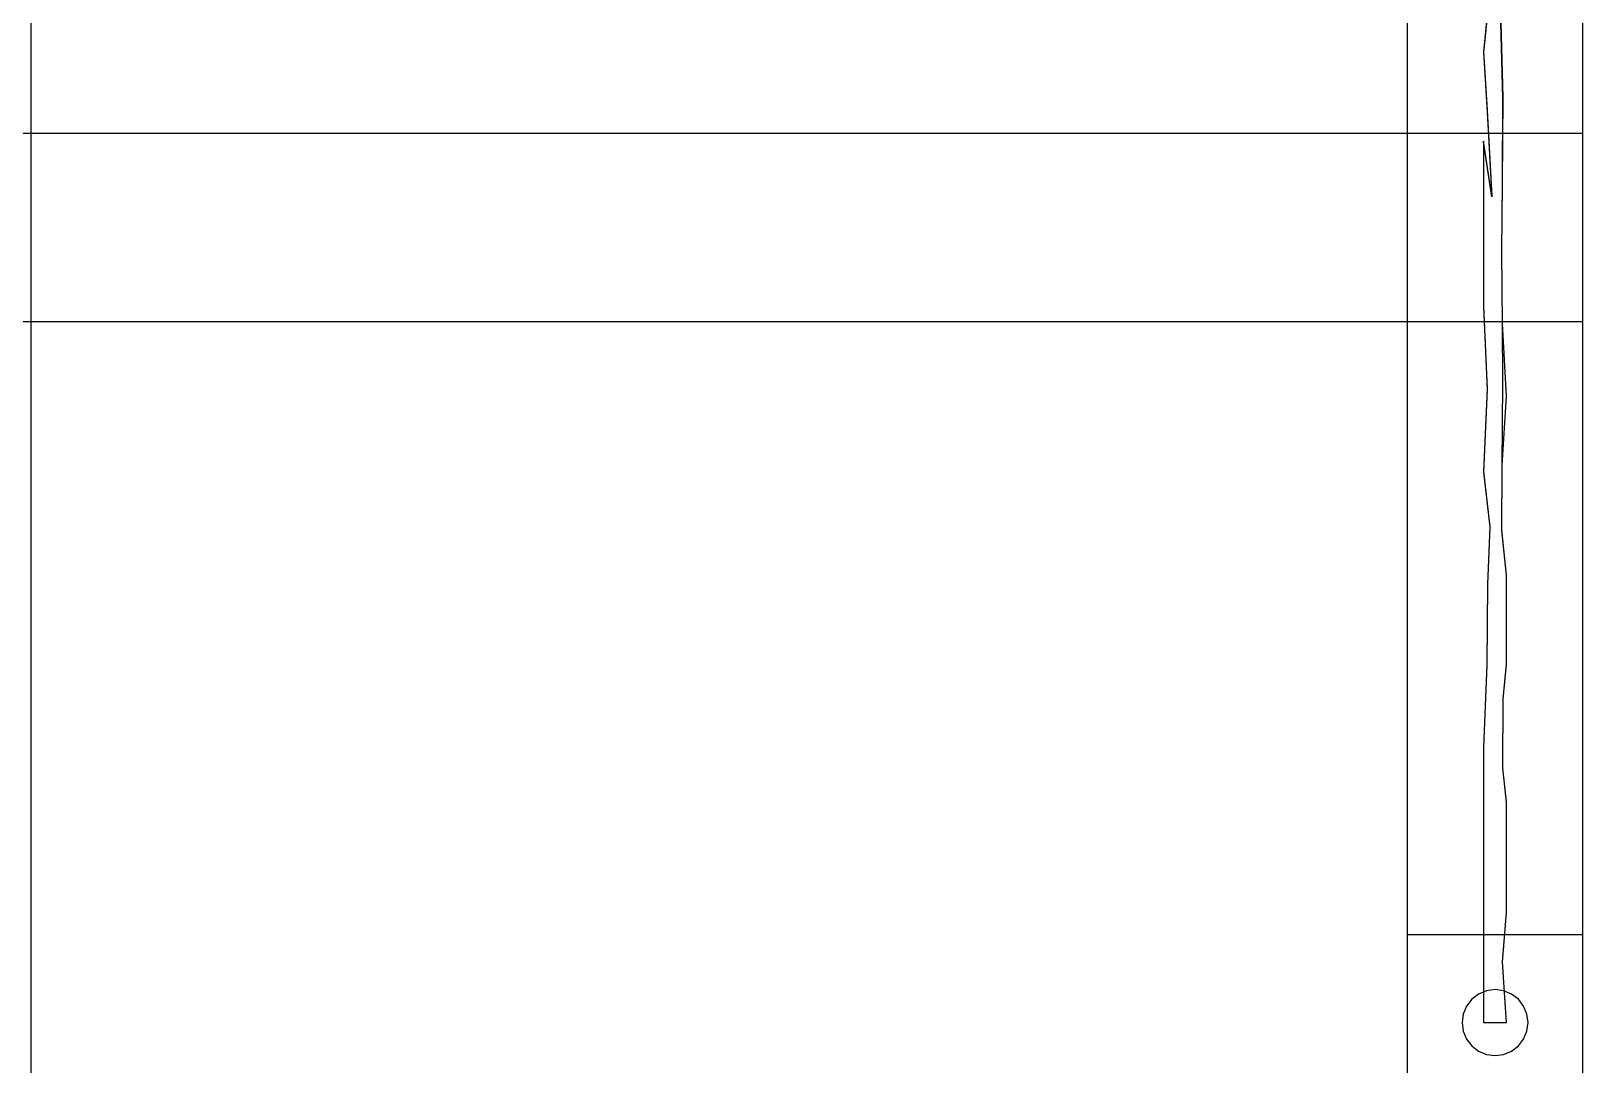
# Model space of a CAD drawing. Header units: millimetres. Extents: x -28.2 to 24.3, y -24.8 to 12.4.
# Drawn here: x 0.0624 to 0.5108, y -2.9895 to -2.6909 of the extents above; entities that cross this region are included whole.
import ezdxf

# ---------------------------------------------------------------- set-up
doc = ezdxf.new("R2010")
doc.units = ezdxf.units.MM
doc.layers.add('BUILDINGELEMENTPROXY', color=8, linetype='Continuous')

msp = doc.modelspace()

# ---------------------------------------------------------------- linework, layer by layer
at = {"layer": 'BUILDINGELEMENTPROXY'}
for p, q in [((0.45998, -1.05629, 4.56187), (0.45998, -3.05045, 3.30061)), ((0.51078, -3.05045, 3.30061), (0.51078, -1.05629, 4.56187)), ((0.06238, -3.03005, 2.16248), (0.06238, -1.30585, 3.253)), ((0.51078, -2.7748, 2.60641), (0.51078, -2.4448, 2.60641)), ((0.48767, -2.71027, 2.76498), (0.48684, -2.67973, 2.78486)), ((0.48767, -2.71027, 2.68548), (0.48684, -2.67973, 2.70536)), ((0.48767, -2.71019, 3.403), (0.48687, -2.67983, 3.42272)), ((0.48767, -2.71019, 3.3235), (0.48687, -2.67983, 3.34321)), ((0.48768, -2.71018, 3.16471), (0.48688, -2.67984, 3.18442)), ((0.48768, -2.71017, 3.08543), (0.48688, -2.67985, 3.10512)), ((0.48768, -2.71017, 3.08543), (0.48688, -2.67985, 3.10512)), ((0.48768, -2.71016, 2.92665), (0.48688, -2.67986, 2.94632)), ((0.48768, -2.71016, 2.92665), (0.48688, -2.67986, 2.94632)), ((0.48768, -2.71006, 3.24711), (0.48692, -2.67999, 3.26657)), ((0.48768, -2.71005, 3.00882), (0.48692, -2.68, 3.02827)), ((0.48769, -2.71004, 2.85004), (0.48692, -2.68001, 2.86947)), ((0.48343, -2.68333, 2.86714), (0.48207, -2.69679, 2.85601)), ((0.48343, -2.68335, 3.02591), (0.48207, -2.6968, 3.01479)), ((0.48343, -2.68338, 3.26419), (0.48207, -2.69681, 3.25308)), ((0.48341, -2.68365, 2.94364), (0.48207, -2.69688, 2.93265)), ((0.48341, -2.68365, 2.94364), (0.48207, -2.69688, 2.93265)), ((0.48341, -2.68368, 3.10242), (0.48207, -2.69689, 3.09144)), ((0.48341, -2.68368, 3.10242), (0.48207, -2.69689, 3.09144)), ((0.4834, -2.6837, 3.18169), (0.48207, -2.6969, 3.17072)), ((0.4834, -2.68373, 3.41996), (0.48207, -2.6969, 3.40901)), ((0.4834, -2.68373, 3.34046), (0.48207, -2.6969, 3.3295)), ((0.48338, -2.68395, 2.78187), (0.48207, -2.69696, 2.77101)), ((0.48338, -2.68395, 2.70237), (0.48207, -2.69696, 2.69151)), ((0.48207, -2.69679, 2.85601), (0.48306, -2.71381, 2.84767)), ((0.48207, -2.6968, 3.01479), (0.48307, -2.71383, 3.00644)), ((0.48207, -2.69681, 3.25308), (0.48307, -2.71385, 3.24472)), ((0.48207, -2.69688, 2.93265), (0.48307, -2.71406, 2.92419)), ((0.48207, -2.69688, 2.93265), (0.48307, -2.71406, 2.92419)), ((0.48207, -2.69689, 3.09144), (0.48307, -2.71408, 3.08296)), ((0.48207, -2.69689, 3.09144), (0.48307, -2.71408, 3.08296)), ((0.48207, -2.6969, 3.40901), (0.48307, -2.71412, 3.40051)), ((0.48207, -2.6969, 3.3295), (0.48307, -2.71412, 3.32101)), ((0.48207, -2.6969, 3.17072), (0.48307, -2.7141, 3.16223)), ((0.48207, -2.69696, 2.77101), (0.48307, -2.71429, 2.76243)), ((0.48207, -2.69696, 2.69151), (0.48307, -2.71429, 2.68293)), ((0.4875, -2.73496, 2.74953), (0.48767, -2.71027, 2.76498)), ((0.4875, -2.73496, 2.67003), (0.48767, -2.71027, 2.68548)), ((0.48751, -2.73464, 2.83474), (0.48769, -2.71004, 2.85004)), ((0.48751, -2.73465, 2.99351), (0.48768, -2.71005, 3.00882)), ((0.48751, -2.73466, 3.23179), (0.48768, -2.71006, 3.24711)), ((0.48751, -2.73481, 2.91127), (0.48768, -2.71016, 2.92665)), ((0.48751, -2.73481, 2.91127), (0.48768, -2.71016, 2.92665)), ((0.48751, -2.73482, 3.07005), (0.48768, -2.71017, 3.08543)), ((0.48751, -2.73482, 3.07005), (0.48768, -2.71017, 3.08543)), ((0.48751, -2.73483, 3.14932), (0.48768, -2.71018, 3.16471)), ((0.48751, -2.73484, 3.3876), (0.48767, -2.71019, 3.403)), ((0.48751, -2.73484, 3.3081), (0.48767, -2.71019, 3.3235)), ((0.48306, -2.71381, 2.84767), (0.48447, -2.73856, 2.83293)), ((0.48307, -2.71383, 3.00644), (0.48447, -2.73857, 2.99171)), ((0.48307, -2.71385, 3.24472), (0.48447, -2.73857, 3.22999)), ((0.48307, -2.71406, 2.92419), (0.48447, -2.73865, 2.9095)), ((0.48307, -2.71406, 2.92419), (0.48447, -2.73865, 2.9095)), ((0.48307, -2.71408, 3.08296), (0.48447, -2.73866, 3.06828)), ((0.48307, -2.71408, 3.08296), (0.48447, -2.73866, 3.06828)), ((0.48307, -2.7141, 3.16223), (0.48448, -2.73867, 3.14756)), ((0.48307, -2.71412, 3.40051), (0.48448, -2.73868, 3.38584)), ((0.48307, -2.71412, 3.32101), (0.48448, -2.73868, 3.30633)), ((0.48307, -2.71429, 2.76243), (0.48448, -2.73874, 2.74779)), ((0.48307, -2.71429, 2.68293), (0.48448, -2.73874, 2.66829)), ((0.51078, -2.72045, 2.43207), (-0.58922, -2.72045, 2.43207)), ((0.51078, -3.05045, 2.43207), (0.51078, -2.72045, 2.43207)), ((0.48447, -2.73856, 2.83293), (0.48207, -2.72264, 2.83976)), ((0.48207, -2.72264, 2.83976), (0.48207, -2.73856, 2.82976)), ((0.48447, -2.73857, 2.99171), (0.48207, -2.72265, 2.99854)), ((0.48207, -2.72265, 2.99854), (0.48207, -2.73857, 2.98854)), ((0.48447, -2.73857, 3.22999), (0.48207, -2.72266, 3.23682)), ((0.48207, -2.72266, 3.23682), (0.48207, -2.73857, 3.22682)), ((0.48447, -2.73866, 3.06828), (0.48207, -2.72275, 3.07513)), ((0.48207, -2.72275, 3.07513), (0.48207, -2.73866, 3.0651)), ((0.48447, -2.73866, 3.06828), (0.48207, -2.72275, 3.07513)), ((0.48207, -2.72275, 3.07513), (0.48207, -2.73866, 3.0651)), ((0.48447, -2.73865, 2.9095), (0.48207, -2.72275, 2.91635)), ((0.48207, -2.72275, 2.91635), (0.48207, -2.73865, 2.90633)), ((0.48447, -2.73865, 2.9095), (0.48207, -2.72275, 2.91635)), ((0.48207, -2.72275, 2.91635), (0.48207, -2.73865, 2.90633)), ((0.48448, -2.73867, 3.14756), (0.48207, -2.72276, 3.15441)), ((0.48207, -2.72276, 3.15441), (0.48207, -2.73867, 3.14438)), ((0.48448, -2.73868, 3.38584), (0.48207, -2.72277, 3.39269)), ((0.48207, -2.72277, 3.39269), (0.48207, -2.73868, 3.38266)), ((0.48448, -2.73868, 3.30633), (0.48207, -2.72277, 3.31319)), ((0.48207, -2.72277, 3.31319), (0.48207, -2.73868, 3.30316)), ((0.48448, -2.73874, 2.74779), (0.48207, -2.72284, 2.75466)), ((0.48207, -2.72284, 2.75466), (0.48207, -2.73874, 2.74461)), ((0.48448, -2.73874, 2.66829), (0.48207, -2.72284, 2.67516)), ((0.48207, -2.72284, 2.67516), (0.48207, -2.73874, 2.66511)), ((0.48737, -2.75453, 2.82235), (0.48751, -2.73464, 2.83474)), ((0.48737, -2.75454, 2.98113), (0.48751, -2.73465, 2.99351)), ((0.48737, -2.75454, 3.21941), (0.48751, -2.73466, 3.23179)), ((0.48737, -2.7546, 2.89891), (0.48751, -2.73481, 2.91127)), ((0.48737, -2.7546, 2.89891), (0.48751, -2.73481, 2.91127)), ((0.48737, -2.7546, 3.05768), (0.48751, -2.73482, 3.07005)), ((0.48737, -2.7546, 3.05768), (0.48751, -2.73482, 3.07005)), ((0.48737, -2.75461, 3.13696), (0.48751, -2.73483, 3.14932)), ((0.48737, -2.75461, 3.37524), (0.48751, -2.73484, 3.3876)), ((0.48737, -2.75461, 3.29574), (0.48751, -2.73484, 3.3081)), ((0.48738, -2.75466, 2.73718), (0.4875, -2.73496, 2.74953)), ((0.48738, -2.75466, 2.65768), (0.4875, -2.73496, 2.67003)), ((0.48207, -2.73856, 2.82976), (0.48207, -2.74464, 2.82594)), ((0.48207, -2.73857, 3.22682), (0.48207, -2.74462, 3.22301)), ((0.48207, -2.73857, 2.98854), (0.48207, -2.74463, 2.98473)), ((0.48207, -2.73865, 2.90633), (0.48207, -2.74452, 2.90263)), ((0.48207, -2.73865, 2.90633), (0.48207, -2.74452, 2.90263)), ((0.48207, -2.73866, 3.0651), (0.48207, -2.74451, 3.06141)), ((0.48207, -2.73866, 3.0651), (0.48207, -2.74451, 3.06141)), ((0.48207, -2.73867, 3.14438), (0.48207, -2.7445, 3.1407)), ((0.48207, -2.73868, 3.38266), (0.48207, -2.7445, 3.37899)), ((0.48207, -2.73868, 3.30316), (0.48207, -2.7445, 3.29949)), ((0.48207, -2.73874, 2.74461), (0.48207, -2.74442, 2.74103)), ((0.48207, -2.73874, 2.66511), (0.48207, -2.74442, 2.66152)), ((0.48207, -2.74442, 2.74103), (0.48207, -2.75465, 2.73456)), ((0.48207, -2.74442, 2.66152), (0.48207, -2.75465, 2.65506)), ((0.48207, -2.7445, 3.37899), (0.48207, -2.75458, 3.37263)), ((0.48207, -2.7445, 3.29949), (0.48207, -2.75458, 3.29312)), ((0.48207, -2.7445, 3.1407), (0.48207, -2.75458, 3.13435)), ((0.48207, -2.74451, 3.06141), (0.48207, -2.75457, 3.05507)), ((0.48207, -2.74451, 3.06141), (0.48207, -2.75457, 3.05507)), ((0.48207, -2.74452, 2.90263), (0.48207, -2.75456, 2.8963)), ((0.48207, -2.74452, 2.90263), (0.48207, -2.75456, 2.8963)), ((0.48207, -2.74462, 3.22301), (0.48207, -2.75449, 3.21681)), ((0.48207, -2.74463, 2.98473), (0.48207, -2.75448, 2.97853)), ((0.48207, -2.74464, 2.82594), (0.48207, -2.75447, 2.81976)), ((0.48207, -2.75447, 2.81976), (0.48207, -2.77049, 2.80969)), ((0.48207, -2.75448, 2.97853), (0.48207, -2.77048, 2.96847)), ((0.48207, -2.75449, 3.21681), (0.48207, -2.77047, 3.20676)), ((0.48207, -2.75456, 2.8963), (0.48207, -2.77039, 2.88633)), ((0.48207, -2.75456, 2.8963), (0.48207, -2.77039, 2.88633)), ((0.48207, -2.75457, 3.05507), (0.48207, -2.77038, 3.04511)), ((0.48207, -2.75457, 3.05507), (0.48207, -2.77038, 3.04511)), ((0.48207, -2.75458, 3.37263), (0.48207, -2.77036, 3.36268)), ((0.48207, -2.75458, 3.29312), (0.48207, -2.77036, 3.28317)), ((0.48207, -2.75458, 3.13435), (0.48207, -2.77037, 3.12439)), ((0.48207, -2.75465, 2.73456), (0.48207, -2.77029, 2.72468)), ((0.48207, -2.75465, 2.65506), (0.48207, -2.77029, 2.64517)), ((0.48752, -2.77536, 2.80914), (0.48737, -2.75453, 2.82235)), ((0.48752, -2.77537, 3.20619), (0.48737, -2.75454, 3.21941)), ((0.48752, -2.77536, 2.96791), (0.48737, -2.75454, 2.98113)), ((0.48753, -2.77547, 3.0444), (0.48737, -2.7546, 3.05768)), ((0.48753, -2.77547, 3.0444), (0.48737, -2.7546, 3.05768)), ((0.48753, -2.77546, 2.88563), (0.48737, -2.7546, 2.89891)), ((0.48753, -2.77546, 2.88563), (0.48737, -2.7546, 2.89891)), ((0.48753, -2.77549, 3.36195), (0.48737, -2.75461, 3.37524)), ((0.48753, -2.77549, 3.28245), (0.48737, -2.75461, 3.29574)), ((0.48753, -2.77548, 3.12367), (0.48737, -2.75461, 3.13696)), ((0.48753, -2.77556, 2.72385), (0.48738, -2.75466, 2.73718)), ((0.48753, -2.77556, 2.64434), (0.48738, -2.75466, 2.65768)), ((0.48207, -2.77029, 2.72468), (0.48207, -2.77055, 2.72451)), ((0.48207, -2.77029, 2.64517), (0.48207, -2.77055, 2.64501)), ((0.48207, -2.77036, 3.36268), (0.48311, -2.79435, 3.34994)), ((0.48207, -2.77036, 3.28317), (0.48311, -2.79435, 3.27044)), ((0.48207, -2.77037, 3.12439), (0.48311, -2.79435, 3.11167)), ((0.48207, -2.77038, 3.04511), (0.48311, -2.79434, 3.0324)), ((0.48207, -2.77038, 3.04511), (0.48311, -2.79434, 3.0324)), ((0.48207, -2.77039, 2.88633), (0.48311, -2.79434, 2.87363)), ((0.48207, -2.77039, 2.88633), (0.48311, -2.79434, 2.87363)), ((0.48207, -2.77047, 3.20676), (0.48311, -2.79427, 3.1942)), ((0.48207, -2.77048, 2.96847), (0.48311, -2.79427, 2.95592)), ((0.48207, -2.77049, 2.80969), (0.48311, -2.79426, 2.79715)), ((0.48207, -2.77055, 2.72451), (0.4831, -2.7944, 2.71183)), ((0.48207, -2.77055, 2.64501), (0.4831, -2.7944, 2.63233)), ((-0.58922, -2.7748, 2.60641), (0.51078, -2.7748, 2.60641)), ((0.48868, -2.79633, 2.95222), (0.48752, -2.77536, 2.96791)), ((0.48868, -2.79634, 2.79344), (0.48752, -2.77536, 2.80914)), ((0.48868, -2.79633, 3.1905), (0.48752, -2.77537, 3.20619)), ((0.48761, -2.79235, 2.87491), (0.48753, -2.77546, 2.88563)), ((0.48761, -2.79235, 2.87491), (0.48753, -2.77546, 2.88563)), ((0.48761, -2.79236, 3.03368), (0.48753, -2.77547, 3.0444)), ((0.48761, -2.79236, 3.03368), (0.48753, -2.77547, 3.0444)), ((0.48761, -2.79237, 3.11295), (0.48753, -2.77548, 3.12367)), ((0.48761, -2.79237, 3.35123), (0.48753, -2.77549, 3.36195)), ((0.48761, -2.79237, 3.27172), (0.48753, -2.77549, 3.28245)), ((0.48761, -2.79244, 2.71311), (0.48753, -2.77556, 2.72385)), ((0.48761, -2.79244, 2.63361), (0.48753, -2.77556, 2.64434)), ((0.48744, -2.81636, 2.85993), (0.48761, -2.79235, 2.87491)), ((0.48744, -2.81636, 2.85993), (0.48761, -2.79235, 2.87491)), ((0.48744, -2.81635, 3.0187), (0.48761, -2.79236, 3.03368)), ((0.48744, -2.81635, 3.0187), (0.48761, -2.79236, 3.03368)), ((0.48744, -2.81635, 3.33625), (0.48761, -2.79237, 3.35123)), ((0.48744, -2.81635, 3.25675), (0.48761, -2.79237, 3.27172)), ((0.48744, -2.81635, 3.09797), (0.48761, -2.79237, 3.11295)), ((0.48744, -2.81633, 2.69816), (0.48761, -2.79244, 2.71311)), ((0.48744, -2.81633, 2.61865), (0.48761, -2.79244, 2.63361)), ((0.48311, -2.79426, 2.79715), (0.48207, -2.81814, 2.77974)), ((0.48311, -2.79427, 3.1942), (0.48207, -2.81815, 3.17678)), ((0.48311, -2.79427, 2.95592), (0.48207, -2.81814, 2.93851)), ((0.48311, -2.79434, 3.0324), (0.48207, -2.81821, 3.01496)), ((0.48311, -2.79434, 3.0324), (0.48207, -2.81821, 3.01496)), ((0.48311, -2.79434, 2.87363), (0.48207, -2.8182, 2.85619)), ((0.48311, -2.79434, 2.87363), (0.48207, -2.8182, 2.85619)), ((0.48311, -2.79435, 3.34994), (0.48207, -2.81822, 3.3325)), ((0.48311, -2.79435, 3.27044), (0.48207, -2.81822, 3.25299)), ((0.48311, -2.79435, 3.11167), (0.48207, -2.81821, 3.09422)), ((0.4831, -2.7944, 2.71183), (0.48207, -2.81826, 2.69436)), ((0.4831, -2.7944, 2.63233), (0.48207, -2.81826, 2.61486)), ((0.48744, -2.81638, 3.18047), (0.48868, -2.79633, 3.1905)), ((0.48744, -2.81638, 2.9422), (0.48868, -2.79633, 2.95222)), ((0.48744, -2.81638, 2.78342), (0.48868, -2.79634, 2.79344)), ((0.48207, -2.81814, 2.93851), (0.48387, -2.83406, 2.93145)), ((0.48207, -2.81814, 2.77974), (0.48387, -2.83405, 2.77268)), ((0.48207, -2.81815, 3.17678), (0.48387, -2.83406, 3.16972)), ((0.48207, -2.8182, 2.85619), (0.48387, -2.83411, 2.8491)), ((0.48207, -2.8182, 2.85619), (0.48387, -2.83411, 2.8491)), ((0.48207, -2.81821, 3.09422), (0.48387, -2.83412, 3.08713)), ((0.48207, -2.81821, 3.01496), (0.48387, -2.83411, 3.00787)), ((0.48207, -2.81821, 3.01496), (0.48387, -2.83411, 3.00787)), ((0.48207, -2.81822, 3.3325), (0.48387, -2.83412, 3.3254)), ((0.48207, -2.81822, 3.25299), (0.48387, -2.83412, 3.2459)), ((0.48207, -2.81826, 2.69436), (0.48388, -2.83416, 2.68725)), ((0.48207, -2.81826, 2.61486), (0.48388, -2.83416, 2.60775)), ((0.48738, -2.83498, 2.68642), (0.48744, -2.81633, 2.69816)), ((0.48738, -2.83498, 2.60692), (0.48744, -2.81633, 2.61865)), ((0.48738, -2.83503, 3.32452), (0.48744, -2.81635, 3.33625)), ((0.48738, -2.83503, 3.24501), (0.48744, -2.81635, 3.25675)), ((0.48738, -2.83503, 3.08624), (0.48744, -2.81635, 3.09797)), ((0.48738, -2.83504, 3.00697), (0.48744, -2.81635, 3.0187)), ((0.48738, -2.83504, 3.00697), (0.48744, -2.81635, 3.0187)), ((0.48738, -2.83504, 2.8482), (0.48744, -2.81636, 2.85993)), ((0.48738, -2.83504, 2.8482), (0.48744, -2.81636, 2.85993)), ((0.48738, -2.8351, 3.16875), (0.48744, -2.81638, 3.18047)), ((0.48738, -2.83511, 2.93047), (0.48744, -2.81638, 2.9422)), ((0.48738, -2.83511, 2.7717), (0.48744, -2.81638, 2.78342)), ((0.48387, -2.83405, 2.77268), (0.48324, -2.85068, 2.76181)), ((0.48387, -2.83406, 3.16972), (0.48324, -2.85069, 3.15884)), ((0.48387, -2.83406, 2.93145), (0.48324, -2.85068, 2.92057)), ((0.48387, -2.83411, 3.00787), (0.48324, -2.85072, 2.99698)), ((0.48387, -2.83411, 3.00787), (0.48324, -2.85072, 2.99698)), ((0.48387, -2.83411, 2.8491), (0.48324, -2.85072, 2.83821)), ((0.48387, -2.83411, 2.8491), (0.48324, -2.85072, 2.83821)), ((0.48387, -2.83412, 3.3254), (0.48324, -2.85073, 3.31451)), ((0.48387, -2.83412, 3.2459), (0.48324, -2.85073, 3.23501)), ((0.48387, -2.83412, 3.08713), (0.48324, -2.85072, 3.07624)), ((0.48388, -2.83416, 2.68725), (0.48324, -2.85075, 2.67635)), ((0.48388, -2.83416, 2.60775), (0.48324, -2.85075, 2.59684)), ((0.48868, -2.84792, 2.67562), (0.48738, -2.83498, 2.68642)), ((0.48868, -2.84792, 2.59612), (0.48738, -2.83498, 2.60692)), ((0.48868, -2.84796, 3.31374), (0.48738, -2.83503, 3.32452)), ((0.48868, -2.84796, 3.23423), (0.48738, -2.83503, 3.24501)), ((0.48868, -2.84797, 3.07546), (0.48738, -2.83503, 3.08624)), ((0.48868, -2.84797, 2.99619), (0.48738, -2.83504, 3.00697)), ((0.48868, -2.84797, 2.99619), (0.48738, -2.83504, 3.00697)), ((0.48868, -2.84798, 2.83742), (0.48738, -2.83504, 2.8482)), ((0.48868, -2.84798, 2.83742), (0.48738, -2.83504, 2.8482)), ((0.48868, -2.84803, 3.15799), (0.48738, -2.8351, 3.16875)), ((0.48868, -2.84804, 2.91972), (0.48738, -2.83511, 2.93047)), ((0.48868, -2.84804, 2.76095), (0.48738, -2.83511, 2.7717)), ((0.48324, -2.85068, 2.92057), (0.48298, -2.87384, 2.90577)), ((0.48324, -2.85068, 2.76181), (0.48298, -2.87384, 2.74701)), ((0.48324, -2.85069, 3.15884), (0.48298, -2.87385, 3.14403)), ((0.48324, -2.85072, 3.07624), (0.48298, -2.87389, 3.06139)), ((0.48324, -2.85072, 2.99698), (0.48298, -2.87389, 2.98213)), ((0.48324, -2.85072, 2.99698), (0.48298, -2.87389, 2.98213)), ((0.48324, -2.85072, 2.83821), (0.48298, -2.87388, 2.82337)), ((0.48324, -2.85072, 2.83821), (0.48298, -2.87388, 2.82337)), ((0.48324, -2.85073, 3.31451), (0.48298, -2.87389, 3.29965)), ((0.48324, -2.85073, 3.23501), (0.48298, -2.87389, 3.22015)), ((0.48324, -2.85075, 2.67635), (0.48298, -2.87392, 2.66146)), ((0.48324, -2.85075, 2.59684), (0.48298, -2.87392, 2.58196)), ((0.48868, -2.85007, 2.67426), (0.48868, -2.84792, 2.67562)), ((0.48868, -2.85007, 2.59476), (0.48868, -2.84792, 2.59612)), ((0.48868, -2.85003, 3.31243), (0.48868, -2.84796, 3.31374)), ((0.48868, -2.85003, 3.23293), (0.48868, -2.84796, 3.23423)), ((0.48868, -2.85003, 3.07416), (0.48868, -2.84797, 3.07546)), ((0.48868, -2.85002, 2.9949), (0.48868, -2.84797, 2.99619)), ((0.48868, -2.85002, 2.9949), (0.48868, -2.84797, 2.99619)), ((0.48868, -2.85002, 2.83613), (0.48868, -2.84798, 2.83742)), ((0.48868, -2.85002, 2.83613), (0.48868, -2.84798, 2.83742)), ((0.48868, -2.84998, 3.15677), (0.48868, -2.84803, 3.15799)), ((0.48868, -2.84997, 2.9185), (0.48868, -2.84804, 2.91972)), ((0.48868, -2.84997, 2.75974), (0.48868, -2.84804, 2.76095)), ((0.48868, -2.86589, 2.9085), (0.48868, -2.84997, 2.9185)), ((0.48868, -2.86588, 2.74974), (0.48868, -2.84997, 2.75974)), ((0.48868, -2.86589, 3.14676), (0.48868, -2.84998, 3.15677)), ((0.48868, -2.86593, 2.98487), (0.48868, -2.85002, 2.9949)), ((0.48868, -2.86593, 2.98487), (0.48868, -2.85002, 2.9949)), ((0.48868, -2.86593, 2.82611), (0.48868, -2.85002, 2.83613)), ((0.48868, -2.86593, 2.82611), (0.48868, -2.85002, 2.83613)), ((0.48868, -2.86594, 3.3024), (0.48868, -2.85003, 3.31243)), ((0.48868, -2.86594, 3.22289), (0.48868, -2.85003, 3.23293)), ((0.48868, -2.86594, 3.06413), (0.48868, -2.85003, 3.07416)), ((0.48868, -2.86597, 2.66421), (0.48868, -2.85007, 2.67426)), ((0.48868, -2.86597, 2.58471), (0.48868, -2.85007, 2.59476)), ((0.48868, -2.87389, 2.7447), (0.48868, -2.86588, 2.74974)), ((0.48868, -2.87388, 3.14174), (0.48868, -2.86589, 3.14676)), ((0.48868, -2.87389, 2.90347), (0.48868, -2.86589, 2.9085)), ((0.48868, -2.87384, 2.97989), (0.48868, -2.86593, 2.98487)), ((0.48868, -2.87384, 2.97989), (0.48868, -2.86593, 2.98487)), ((0.48868, -2.87384, 2.82112), (0.48868, -2.86593, 2.82611)), ((0.48868, -2.87384, 2.82112), (0.48868, -2.86593, 2.82611)), ((0.48868, -2.87383, 3.29742), (0.48868, -2.86594, 3.3024)), ((0.48868, -2.87383, 3.21792), (0.48868, -2.86594, 3.22289)), ((0.48868, -2.87383, 3.05915), (0.48868, -2.86594, 3.06413)), ((0.48868, -2.87379, 2.65927), (0.48868, -2.86597, 2.66421)), ((0.48868, -2.87379, 2.57977), (0.48868, -2.86597, 2.58471)), ((0.48298, -2.87384, 2.90577), (0.48207, -2.89772, 2.88849)), ((0.48298, -2.87384, 2.74701), (0.48207, -2.89771, 2.72973)), ((0.48298, -2.87385, 3.14403), (0.48207, -2.89772, 3.12675)), ((0.48298, -2.87388, 2.82337), (0.48207, -2.89775, 2.80605)), ((0.48298, -2.87388, 2.82337), (0.48207, -2.89775, 2.80605)), ((0.48298, -2.87389, 3.29965), (0.48207, -2.89775, 3.28233)), ((0.48298, -2.87389, 3.22015), (0.48207, -2.89775, 3.20283)), ((0.48298, -2.87389, 3.06139), (0.48207, -2.89775, 3.04407)), ((0.48298, -2.87389, 2.98213), (0.48207, -2.89775, 2.96481)), ((0.48298, -2.87389, 2.98213), (0.48207, -2.89775, 2.96481)), ((0.48298, -2.87392, 2.66146), (0.48207, -2.89778, 2.64411)), ((0.48298, -2.87392, 2.58196), (0.48207, -2.89778, 2.56461)), ((0.48771, -2.88376, 2.65531), (0.48868, -2.87379, 2.65927)), ((0.48771, -2.88376, 2.57581), (0.48868, -2.87379, 2.57977)), ((0.48771, -2.88379, 3.29348), (0.48868, -2.87383, 3.29742)), ((0.48771, -2.88379, 3.21398), (0.48868, -2.87383, 3.21792)), ((0.48771, -2.88379, 3.05521), (0.48868, -2.87383, 3.05915)), ((0.48771, -2.88379, 2.97595), (0.48868, -2.87384, 2.97989)), ((0.48771, -2.88379, 2.97595), (0.48868, -2.87384, 2.97989)), ((0.48771, -2.88379, 2.81719), (0.48868, -2.87384, 2.82112)), ((0.48771, -2.88379, 2.81719), (0.48868, -2.87384, 2.82112)), ((0.48771, -2.88382, 3.13783), (0.48868, -2.87388, 3.14174)), ((0.48771, -2.88382, 2.89956), (0.48868, -2.87389, 2.90347)), ((0.48771, -2.88383, 2.7408), (0.48868, -2.87389, 2.7447)), ((0.48761, -2.9037, 3.28101), (0.48771, -2.88379, 3.29348)), ((0.48761, -2.9037, 3.2015), (0.48771, -2.88379, 3.21398)), ((0.48761, -2.9037, 3.04274), (0.48771, -2.88379, 3.05521)), ((0.48761, -2.9037, 2.96349), (0.48771, -2.88379, 2.97595)), ((0.48761, -2.9037, 2.96349), (0.48771, -2.88379, 2.97595)), ((0.48761, -2.9037, 2.80473), (0.48771, -2.88379, 2.81719)), ((0.48761, -2.9037, 2.80473), (0.48771, -2.88379, 2.81719)), ((0.48761, -2.9037, 3.12542), (0.48771, -2.88382, 3.13783)), ((0.48761, -2.9037, 2.88716), (0.48771, -2.88382, 2.89956)), ((0.48761, -2.9037, 2.7284), (0.48771, -2.88383, 2.7408)), ((0.48762, -2.90371, 2.64279), (0.48771, -2.88376, 2.65531)), ((0.48762, -2.90371, 2.56329), (0.48771, -2.88376, 2.57581)), ((0.48207, -2.89771, 2.72973), (0.48207, -2.91363, 2.71973)), ((0.48207, -2.89772, 3.12675), (0.48207, -2.91363, 3.11674)), ((0.48207, -2.89772, 2.88849), (0.48207, -2.91363, 2.87849)), ((0.48207, -2.89775, 3.28233), (0.48207, -2.91366, 3.2723)), ((0.48207, -2.89775, 3.20283), (0.48207, -2.91366, 3.1928)), ((0.48207, -2.89775, 3.04407), (0.48207, -2.91366, 3.03404)), ((0.48207, -2.89775, 2.96481), (0.48207, -2.91366, 2.95478)), ((0.48207, -2.89775, 2.96481), (0.48207, -2.91366, 2.95478)), ((0.48207, -2.89775, 2.80605), (0.48207, -2.91366, 2.79603)), ((0.48207, -2.89775, 2.80605), (0.48207, -2.91366, 2.79603)), ((0.48207, -2.89778, 2.64411), (0.48207, -2.91368, 2.63406)), ((0.48207, -2.89778, 2.56461), (0.48207, -2.91368, 2.55456)), ((0.48868, -2.91366, 3.2723), (0.48761, -2.9037, 3.28101)), ((0.48868, -2.91366, 3.1928), (0.48761, -2.9037, 3.2015)), ((0.48868, -2.91363, 3.11674), (0.48761, -2.9037, 3.12542)), ((0.48868, -2.91366, 3.03404), (0.48761, -2.9037, 3.04274)), ((0.48868, -2.91366, 2.95478), (0.48761, -2.9037, 2.96349)), ((0.48868, -2.91366, 2.95478), (0.48761, -2.9037, 2.96349)), ((0.48868, -2.91363, 2.87849), (0.48761, -2.9037, 2.88716)), ((0.48868, -2.91366, 2.79603), (0.48761, -2.9037, 2.80473)), ((0.48868, -2.91366, 2.79603), (0.48761, -2.9037, 2.80473)), ((0.48868, -2.91363, 2.71973), (0.48761, -2.9037, 2.7284)), ((0.48868, -2.91368, 2.63406), (0.48762, -2.90371, 2.64279)), ((0.48868, -2.91368, 2.55456), (0.48762, -2.90371, 2.56329)), ((0.48207, -2.91363, 3.11674), (0.48207, -2.92955, 3.10674)), ((0.48207, -2.91363, 2.87849), (0.48207, -2.92955, 2.86848)), ((0.48207, -2.91363, 2.71973), (0.48207, -2.92955, 2.70973)), ((0.48207, -2.91366, 3.2723), (0.48207, -2.92957, 3.26227)), ((0.48207, -2.91366, 3.1928), (0.48207, -2.92957, 3.18276)), ((0.48207, -2.91366, 3.03404), (0.48207, -2.92957, 3.02401)), ((0.48207, -2.91366, 2.95478), (0.48207, -2.92957, 2.94475)), ((0.48207, -2.91366, 2.95478), (0.48207, -2.92957, 2.94475)), ((0.48207, -2.91366, 2.79603), (0.48207, -2.92957, 2.786)), ((0.48207, -2.91366, 2.79603), (0.48207, -2.92957, 2.786)), ((0.48207, -2.91368, 2.63406), (0.48207, -2.92958, 2.62401)), ((0.48207, -2.91368, 2.55456), (0.48207, -2.92958, 2.54451)), ((0.48868, -2.92955, 3.10674), (0.48868, -2.91363, 3.11674)), ((0.48868, -2.92955, 2.86848), (0.48868, -2.91363, 2.87849)), ((0.48868, -2.92955, 2.70973), (0.48868, -2.91363, 2.71973)), ((0.48868, -2.92957, 3.26227), (0.48868, -2.91366, 3.2723)), ((0.48868, -2.92957, 3.18276), (0.48868, -2.91366, 3.1928)), ((0.48868, -2.92957, 3.02401), (0.48868, -2.91366, 3.03404)), ((0.48868, -2.92957, 2.94475), (0.48868, -2.91366, 2.95478)), ((0.48868, -2.92957, 2.94475), (0.48868, -2.91366, 2.95478)), ((0.48868, -2.92957, 2.786), (0.48868, -2.91366, 2.79603)), ((0.48868, -2.92957, 2.786), (0.48868, -2.91366, 2.79603)), ((0.48868, -2.92958, 2.62401), (0.48868, -2.91368, 2.63406)), ((0.48868, -2.92958, 2.54451), (0.48868, -2.91368, 2.55456)), ((0.48207, -2.92955, 3.10674), (0.48207, -2.94546, 3.09673)), ((0.48207, -2.92955, 2.86848), (0.48207, -2.94546, 2.85848)), ((0.48207, -2.92955, 2.70973), (0.48207, -2.94546, 2.69972)), ((0.48207, -2.92957, 3.26227), (0.48207, -2.94548, 3.25223)), ((0.48207, -2.92957, 3.18276), (0.48207, -2.94548, 3.17273)), ((0.48207, -2.92957, 3.02401), (0.48207, -2.94548, 3.01398)), ((0.48207, -2.92957, 2.94475), (0.48207, -2.94548, 2.93472)), ((0.48207, -2.92957, 2.94475), (0.48207, -2.94548, 2.93472)), ((0.48207, -2.92957, 2.786), (0.48207, -2.94547, 2.77597)), ((0.48207, -2.92957, 2.786), (0.48207, -2.94547, 2.77597)), ((0.48207, -2.92958, 2.62401), (0.48207, -2.94549, 2.61396)), ((0.48207, -2.92958, 2.54451), (0.48207, -2.94549, 2.53446)), ((0.48868, -2.94546, 3.09673), (0.48868, -2.92955, 3.10674)), ((0.48868, -2.94546, 2.85848), (0.48868, -2.92955, 2.86848)), ((0.48868, -2.94546, 2.69972), (0.48868, -2.92955, 2.70973)), ((0.48868, -2.94548, 3.25223), (0.48868, -2.92957, 3.26227)), ((0.48868, -2.94548, 3.17273), (0.48868, -2.92957, 3.18276)), ((0.48868, -2.94548, 3.01398), (0.48868, -2.92957, 3.02401)), ((0.48868, -2.94548, 2.93472), (0.48868, -2.92957, 2.94475)), ((0.48868, -2.94548, 2.93472), (0.48868, -2.92957, 2.94475)), ((0.48868, -2.94547, 2.77597), (0.48868, -2.92957, 2.786)), ((0.48868, -2.94547, 2.77597), (0.48868, -2.92957, 2.786)), ((0.48868, -2.94549, 2.61396), (0.48868, -2.92958, 2.62401)), ((0.48868, -2.94549, 2.53446), (0.48868, -2.92958, 2.54451)), ((0.48207, -2.94546, 3.09673), (0.48207, -2.96138, 3.08673)), ((0.48207, -2.94546, 2.85848), (0.48207, -2.96138, 2.84847)), ((0.48207, -2.94546, 2.69972), (0.48207, -2.96138, 2.68972)), ((0.48207, -2.94547, 2.77597), (0.48207, -2.96138, 2.76594)), ((0.48207, -2.94547, 2.77597), (0.48207, -2.96138, 2.76594)), ((0.48207, -2.94548, 3.25223), (0.48207, -2.96139, 3.2422)), ((0.48207, -2.94548, 3.17273), (0.48207, -2.96139, 3.1627)), ((0.48207, -2.94548, 3.01398), (0.48207, -2.96139, 3.00395)), ((0.48207, -2.94548, 2.93472), (0.48207, -2.96138, 2.9247)), ((0.48207, -2.94548, 2.93472), (0.48207, -2.96138, 2.9247)), ((0.48207, -2.94549, 2.61396), (0.48207, -2.96139, 2.60391)), ((0.48207, -2.94549, 2.53446), (0.48207, -2.96139, 2.52441)), ((0.48751, -2.95977, 3.09025), (0.48868, -2.94546, 3.09673)), ((0.48751, -2.95977, 2.852), (0.48868, -2.94546, 2.85848)), ((0.48751, -2.95977, 2.69325), (0.48868, -2.94546, 2.69972)), ((0.48751, -2.95978, 2.76947), (0.48868, -2.94547, 2.77597)), ((0.48751, -2.95978, 2.76947), (0.48868, -2.94547, 2.77597)), ((0.48751, -2.95979, 3.24572), (0.48868, -2.94548, 3.25223)), ((0.48751, -2.95979, 3.16622), (0.48868, -2.94548, 3.17273)), ((0.48751, -2.95979, 3.00747), (0.48868, -2.94548, 3.01398)), ((0.48751, -2.95979, 2.92822), (0.48868, -2.94548, 2.93472)), ((0.48751, -2.95979, 2.92822), (0.48868, -2.94548, 2.93472)), ((0.48751, -2.9598, 2.60744), (0.48868, -2.94549, 2.61396)), ((0.48751, -2.9598, 2.52794), (0.48868, -2.94549, 2.53446)), ((0.45998, -2.95189, 3.28932), (0.45998, -3.00269, 3.28932)), ((0.51078, -2.95189, 3.28932), (0.45998, -2.95189, 3.28932)), ((0.51078, -3.00269, 3.28932), (0.51078, -2.95189, 3.28932)), ((0.48207, -2.96138, 3.08673), (0.48207, -2.97729, 3.07672)), ((0.48207, -2.96138, 2.9247), (0.48207, -2.97729, 2.91467)), ((0.48207, -2.96138, 2.9247), (0.48207, -2.97729, 2.91467)), ((0.48207, -2.96138, 2.84847), (0.48207, -2.97729, 2.83847)), ((0.48207, -2.96138, 2.76594), (0.48207, -2.97729, 2.75592)), ((0.48207, -2.96138, 2.76594), (0.48207, -2.97729, 2.75592)), ((0.48207, -2.96138, 2.68972), (0.48207, -2.97729, 2.67972)), ((0.48207, -2.96139, 3.2422), (0.48207, -2.97729, 3.23217)), ((0.48207, -2.96139, 3.1627), (0.48207, -2.97729, 3.15266)), ((0.48207, -2.96139, 3.00395), (0.48207, -2.97729, 2.99391)), ((0.48207, -2.96139, 2.60391), (0.48207, -2.97729, 2.59386)), ((0.48207, -2.96139, 2.52441), (0.48207, -2.97729, 2.51436)), ((0.48868, -2.97729, 3.07672), (0.48751, -2.95977, 3.09025)), ((0.48868, -2.97729, 2.83847), (0.48751, -2.95977, 2.852)), ((0.48868, -2.97729, 2.67972), (0.48751, -2.95977, 2.69325)), ((0.48868, -2.97729, 2.75592), (0.48751, -2.95978, 2.76947)), ((0.48868, -2.97729, 2.75592), (0.48751, -2.95978, 2.76947)), ((0.48868, -2.97729, 3.23217), (0.48751, -2.95979, 3.24572)), ((0.48868, -2.97729, 3.15266), (0.48751, -2.95979, 3.16622)), ((0.48868, -2.97729, 2.99391), (0.48751, -2.95979, 3.00747)), ((0.48868, -2.97729, 2.91467), (0.48751, -2.95979, 2.92822)), ((0.48868, -2.97729, 2.91467), (0.48751, -2.95979, 2.92822)), ((0.48868, -2.97729, 2.59386), (0.48751, -2.9598, 2.60744)), ((0.48868, -2.97729, 2.51436), (0.48751, -2.9598, 2.52794)), ((0.48291, -2.96809, 3.33504), (0.48061, -2.96904, 3.33504)), ((0.48538, -2.96777, 3.33504), (0.48291, -2.96809, 3.33504)), ((0.48784, -2.96809, 3.33504), (0.48538, -2.96777, 3.33504)), ((0.49014, -2.96904, 3.33504), (0.48784, -2.96809, 3.33504)), ((0.47713, -2.97253, 3.33504), (0.47617, -2.97483, 3.33504)), ((0.47864, -2.97056, 3.33504), (0.47713, -2.97253, 3.33504)), ((0.48061, -2.96904, 3.33504), (0.47864, -2.97056, 3.33504)), ((0.49211, -2.97056, 3.33504), (0.49014, -2.96904, 3.33504)), ((0.49362, -2.97253, 3.33504), (0.49211, -2.97056, 3.33504)), ((0.49458, -2.97483, 3.33504), (0.49362, -2.97253, 3.33504)), ((0.47617, -2.97483, 3.33504), (0.47585, -2.97729, 3.33504)), ((0.47585, -2.97729, 3.33504), (0.47617, -2.97976, 3.33504)), ((0.48207, -2.97729, 3.23217), (0.48538, -2.97729, 3.23547)), ((0.48207, -2.97729, 3.15266), (0.48538, -2.97729, 3.15597)), ((0.48207, -2.97729, 3.07672), (0.48538, -2.97729, 3.08002)), ((0.48207, -2.97729, 2.99391), (0.48538, -2.97729, 2.99722)), ((0.48207, -2.97729, 2.91467), (0.48538, -2.97729, 2.91797)), ((0.48207, -2.97729, 2.91467), (0.48538, -2.97729, 2.91797)), ((0.48207, -2.97729, 2.83847), (0.48538, -2.97729, 2.84177)), ((0.48207, -2.97729, 2.75592), (0.48538, -2.97729, 2.75922)), ((0.48207, -2.97729, 2.75592), (0.48538, -2.97729, 2.75922)), ((0.48207, -2.97729, 2.67972), (0.48538, -2.97729, 2.68302)), ((0.48207, -2.97729, 2.59386), (0.48538, -2.97729, 2.59717)), ((0.48207, -2.97729, 2.51436), (0.48538, -2.97729, 2.51766)), ((0.48538, -2.97729, 3.23547), (0.48868, -2.97729, 3.23217)), ((0.48538, -2.97729, 3.15597), (0.48868, -2.97729, 3.15266)), ((0.48538, -2.97729, 3.08002), (0.48868, -2.97729, 3.07672)), ((0.48538, -2.97729, 2.99722), (0.48868, -2.97729, 2.99391)), ((0.48538, -2.97729, 2.91797), (0.48868, -2.97729, 2.91467)), ((0.48538, -2.97729, 2.91797), (0.48868, -2.97729, 2.91467)), ((0.48538, -2.97729, 2.84177), (0.48868, -2.97729, 2.83847)), ((0.48538, -2.97729, 2.75922), (0.48868, -2.97729, 2.75592)), ((0.48538, -2.97729, 2.75922), (0.48868, -2.97729, 2.75592)), ((0.48538, -2.97729, 2.68302), (0.48868, -2.97729, 2.67972)), ((0.48538, -2.97729, 2.59717), (0.48868, -2.97729, 2.59386)), ((0.48538, -2.97729, 2.51766), (0.48868, -2.97729, 2.51436)), ((0.4949, -2.97729, 3.33504), (0.49458, -2.97483, 3.33504)), ((0.49458, -2.97976, 3.33504), (0.4949, -2.97729, 3.33504)), ((0.47617, -2.97976, 3.33504), (0.47713, -2.98206, 3.33504)), ((0.49362, -2.98206, 3.33504), (0.49458, -2.97976, 3.33504)), ((0.47713, -2.98206, 3.33504), (0.47864, -2.98403, 3.33504)), ((0.47864, -2.98403, 3.33504), (0.48061, -2.98554, 3.33504)), ((0.48061, -2.98554, 3.33504), (0.48291, -2.98649, 3.33504)), ((0.48784, -2.98649, 3.33504), (0.49014, -2.98554, 3.33504)), ((0.49014, -2.98554, 3.33504), (0.49211, -2.98403, 3.33504)), ((0.49211, -2.98403, 3.33504), (0.49362, -2.98206, 3.33504)), ((0.48291, -2.98649, 3.33504), (0.48538, -2.98682, 3.33504)), ((0.48538, -2.98682, 3.33504), (0.48784, -2.98649, 3.33504))]:
    msp.add_line(p, q, dxfattribs=at)

doc.saveas('drawing.dxf')
